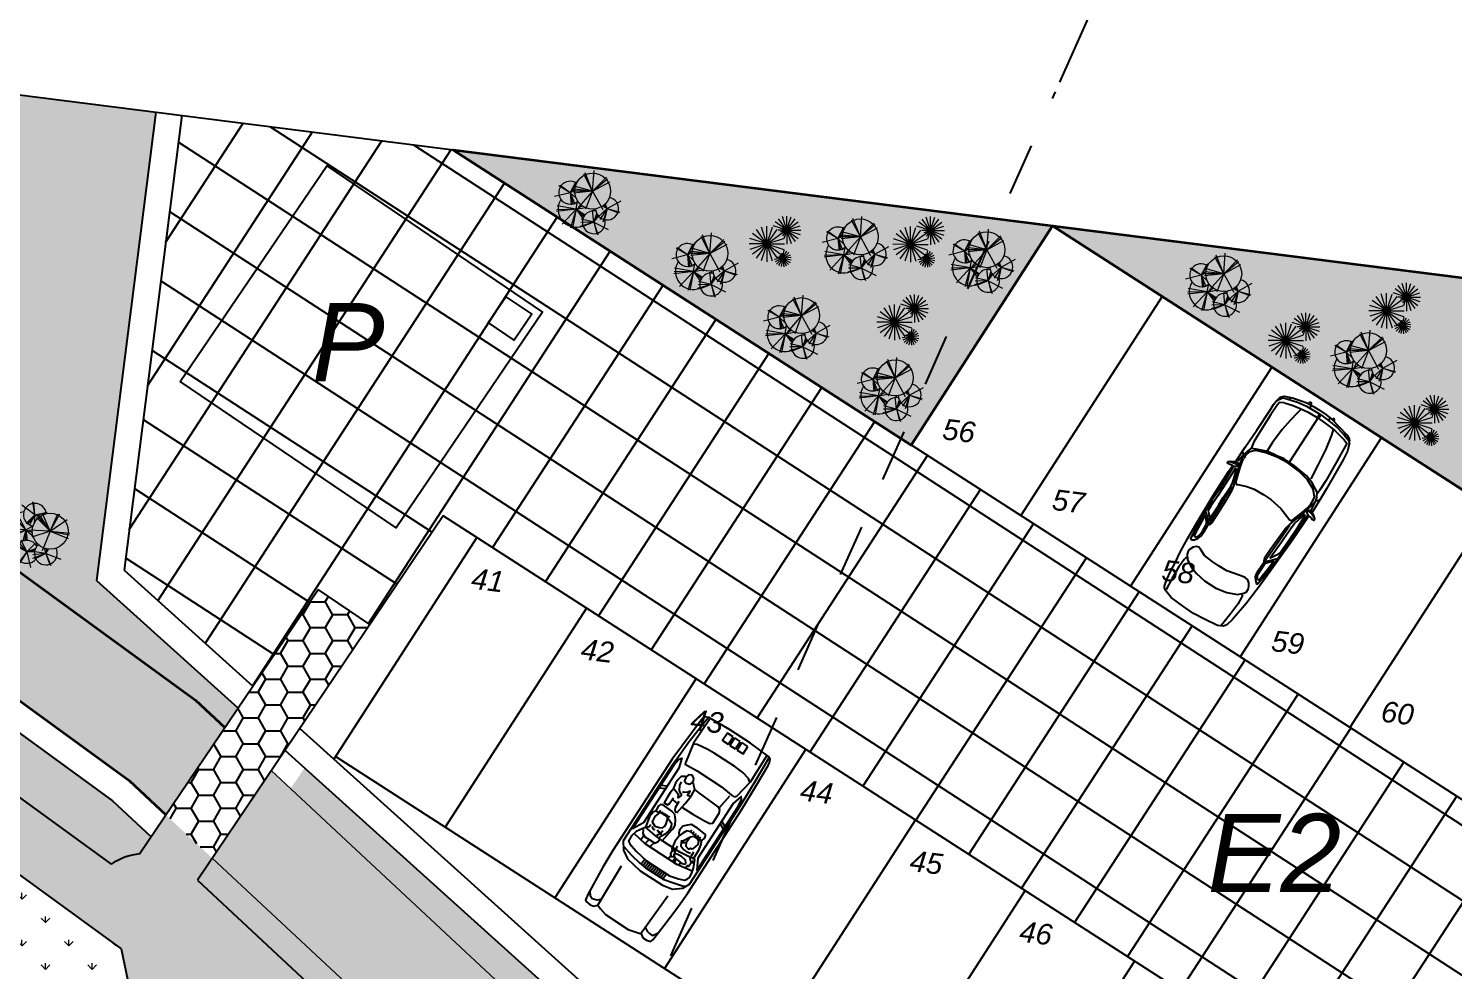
# Model space of a CAD drawing. Header units: millimetres. Extents: x 525387 to 527545, y 2235066 to 2235448.
# Drawn here: x 525603.71 to 525631.03, y 2235291.85 to 2235309.92 of the extents above; entities that cross this region are included whole.
import ezdxf

# ---------------------------------------------------------------- set-up
doc = ezdxf.new("R2010")
doc.units = ezdxf.units.MM
doc.linetypes.add('JIS_02_1.0', pattern=[2, 1, -1])
for name, color, linetype in [('auxiliar', 6, 'Continuous'), ('COTAS', 2, 'Continuous'), ('EJES', 1, 'Continuous'), ('muebles', 2, 'Continuous'), ('pie de plano', 7, 'Continuous'), ('PISOS', 7, 'Continuous')]:
    doc.layers.add(name, color=color, linetype=linetype)
doc.layers.add('jardin', color=72, linetype='Continuous', lineweight=5)
doc.layers.add('muro', color=5, linetype='Continuous', lineweight=35)
doc.styles.add('ARIAL', font='ariali.ttf')
doc.styles.get("Standard").update_dxf_attribs({"font": 'arial.ttf'})
doc.dimstyles.get("Standard").update_dxf_attribs({"dimtxt": 0.4, "dimasz": 0.3, "dimexe": 0.3, "dimexo": 0.2, "dimgap": 0.09, "dimtad": 0, "dimtih": 1, "dimtoh": 1, "dimzin": 0, "dimdsep": 46, "dimtxsty": 'Standard', "dimblk": 'ARCHTICK', "dimcen": 0.09, "dimclrd": 2, "dimclre": 1, "dimadec": 0, "dimazin": 0, "dimtfac": 1, "dimtofl": 0, "dimtmove": 0, "dimatfit": 3, "dimldrblk": 'ARCHTICK', "dimfxl": 1, "dimtolj": 1, "dimtzin": 0, "dimarcsym": 0})
pattern_1 = [(90, (-1981.939, -211.1523), (-0.449012806, 0.449012806), [0.1190625, -0.778963112]), (45, (-1981.939, -211.1523), (-0.44901280605, 0.44901280605), [0.1190625, -0.5159375]), (135, (-1981.939, -211.1523), (-0.44901280605, -0.44901280605), [0.1190625, -0.5159375])]

# ---------------------------------------------------------------- blocks, each defined once
blk = doc.blocks.new('Chde03pl')
at = {"color": 0, "linetype": 'ByBlock'}
for points in [[(-1.811, -0.863), (-2.371, -0.853), (-3.423, -0.802), (-3.866, -0.771), (-4.284, -0.71), (-4.418, -0.679), (-4.476, -0.639), (-4.526, -0.537), (-4.56, -0.261), (-4.585, -0.027), (-4.577, 0.229), (-4.56, 0.504), (-4.51, 0.657), (-4.476, 0.708), (-4.451, 0.729), (-4.334, 0.759), (-4.134, 0.79), (-3.975, 0.8), (-3.724, 0.831), (-3.432, 0.851), (-3.081, 0.871), (-2.479, 0.892), (-1.936, 0.892), (-1.802, 0.892)], [(-1.801, 0.869), (-2.061, 0.864), (-2.336, 0.86), (-2.575, 0.86), (-2.786, 0.856), (-2.932, 0.847), (-3.147, 0.834), (-3.322, 0.816), (-3.414, 0.803), (-3.418, 0.795), (-3.414, 0.769), (-3.39, 0.729), (-3.325, 0.69), (-3.265, 0.664), (-3.172, 0.66), (-3.029, 0.664), (-2.99, 0.66), (-2.825, 0.668), (-2.583, 0.673), (-2.429, 0.677), (-2.268, 0.677), (-2.193, 0.673), (-2.143, 0.668)], [(-1.476, 0.873), (-1.501, 0.843), (-1.54, 0.821), (-1.636, 0.808), (-1.786, 0.769), (-1.943, 0.721), (-2.047, 0.686), (-2.111, 0.664), (-2.215, 0.646), (-2.418, 0.633), (-2.768, 0.633), (-2.943, 0.633), (-2.979, 0.638), (-2.993, 0.651), (-3, 0.673), (-2.965, 0.69), (-2.879, 0.76), (-2.836, 0.821), (-2.829, 0.851), (-2.832, 0.869)], [(-1.759, 0.978), (-1.743, 0.967), (-1.728, 0.935), (-1.709, 0.896), (-1.696, 0.867), (-1.699, 0.84), (-1.708, 0.822), (-1.725, 0.811), (-1.744, 0.807), (-1.758, 0.809), (-1.773, 0.824), (-1.786, 0.84), (-1.793, 0.859), (-1.795, 0.878), (-1.803, 0.931), (-1.812, 0.993), (-1.809, 1.003), (-1.803, 1.007), (-1.791, 1.006), (-1.779, 1.004), (-1.766, 0.993), (-1.762, 0.983), (-1.754, 0.958), (-1.739, 0.886), (-1.729, 0.835), (-1.728, 0.812)], [(-1.706, -0.837), (-1.568, -0.822), (-1.48, -0.814), (-1.423, -0.791), (-1.341, -0.745), (-1.241, -0.568), (-1.19, -0.399), (-1.152, -0.107), (-1.152, 0.132), (-1.177, 0.285), (-1.203, 0.47), (-1.285, 0.685), (-1.329, 0.777), (-1.41, 0.8), (-1.53, 0.831), (-1.675, 0.854)], [(-1.685, 0.882), (-1.368, 0.882), (-0.975, 0.871), (-0.499, 0.871), (-0.39, 0.871), (-0.307, 0.861), (-0.198, 0.841), (-0.14, 0.79), (-0.085, 0.638), (-0.041, 0.463), (-0.014, 0.356), (-0.003, 0.208), (0.003, 0.074), (-0.003, -0.074), (-0.014, -0.215), (-0.058, -0.416), (-0.107, -0.624), (-0.146, -0.698), (-0.184, -0.731)], [(-0.31, 0.859), (-0.25, 0.832), (-0.19, 0.799), (-0.157, 0.718), (-0.101, 0.51), (-0.069, 0.322), (-0.058, 0.013), (-0.069, -0.181), (-0.096, -0.403), (-0.146, -0.604), (-0.19, -0.725), (-0.223, -0.745)], [(-3.755, 0.66), (-3.771, 0.679), (-3.814, 0.693), (-3.986, 0.699), (-4.25, 0.686), (-4.487, 0.666)], [(-3.474, 0.535), (-3.464, 0.581), (-3.474, 0.627), (-3.523, 0.673), (-3.598, 0.706), (-3.641, 0.712), (-3.695, 0.699), (-3.781, 0.633), (-3.862, 0.502), (-3.911, 0.344), (-3.943, 0.14), (-3.943, -0.117), (-3.9, -0.341), (-3.819, -0.532), (-3.733, -0.624), (-3.684, -0.65), (-3.62, -0.65), (-3.571, -0.63), (-3.512, -0.591), (-3.474, -0.545), (-3.469, -0.479), (-3.49, -0.354), (-3.55, -0.117), (-3.555, 0.054), (-3.55, 0.225), (-3.534, 0.403), (-3.48, 0.535)], [(-2.882, 0.816), (-3.015, 0.808), (-3.157, 0.795), (-3.257, 0.782), (-3.322, 0.777), (-3.336, 0.764), (-3.336, 0.742), (-3.282, 0.707), (-3.225, 0.694), (-3.154, 0.694), (-3.047, 0.699), (-3.011, 0.703), (-2.972, 0.729), (-2.911, 0.777), (-2.875, 0.816)], [(-2.775, 0.816), (-2.811, 0.782), (-2.865, 0.729), (-2.918, 0.699), (-2.89, 0.694), (-2.804, 0.703), (-2.572, 0.707), (-2.415, 0.712), (-2.265, 0.707), (-2.147, 0.703), (-2.079, 0.712), (-1.972, 0.742), (-1.822, 0.786), (-1.808, 0.812), (-1.822, 0.816), (-1.883, 0.816), (-2.083, 0.816), (-2.44, 0.816), (-2.679, 0.816), (-2.775, 0.816)], [(-1.574, 0.792), (-1.643, 0.785), (-1.75, 0.754), (-1.864, 0.723), (-1.996, 0.685), (-2.04, 0.662), (-2.059, 0.631), (-2.034, 0.577), (-1.983, 0.447), (-1.952, 0.301), (-1.945, 0.085), (-1.945, -0.076), (-1.983, -0.33), (-2.053, -0.537), (-2.078, -0.591), (-2.078, -0.622), (-2.04, -0.645), (-1.838, -0.714), (-1.7, -0.752), (-1.599, -0.768), (-1.499, -0.76), (-1.442, -0.752), (-1.335, -0.652), (-1.241, -0.46), (-1.19, -0.222), (-1.177, 0.032), (-1.196, 0.262), (-1.247, 0.493), (-1.31, 0.677), (-1.398, 0.762), (-1.461, 0.785), (-1.53, 0.785), (-1.562, 0.785)], [(-0.245, 0.711), (-0.201, 0.564), (-0.173, 0.416), (-0.151, 0.235), (-0.14, 0.034), (-0.146, -0.154), (-0.162, -0.376), (-0.217, -0.63), (-0.25, -0.711), (-0.415, -0.725), (-0.695, -0.745), (-1.069, -0.765), (-1.294, -0.765), (-1.36, -0.765)], [(-0.25, 0.718), (-0.294, 0.799), (-0.36, 0.805), (-0.58, 0.812), (-0.959, 0.805), (-1.195, 0.799), (-1.332, 0.772)], [(-0.101, 0.664), (-0.14, 0.685)], [(-0.169, 0.378), (-0.282, 0.404), (-0.459, 0.436), (-0.7, 0.469), (-1.01, 0.489), (-1.214, 0.489)], [(0.008, 0.266), (0.024, 0.272), (0.035, 0.292), (0.024, 0.306), (0.008, 0.319)], [(-0.148, 0.018), (-1.144, 0.018)], [(-0.079, 0.032), (-0.107, 0.032), (-0.118, 0.032), (-0.118, 0.012), (-0.112, -0.001), (-0.096, -0.001), (-0.079, 0.012), (-0.079, 0.025)], [(-0.019, 0.249), (-0.063, 0.255)], [(-0.025, -0.174), (-0.058, -0.181)], [(-0.019, -0.275), (0.003, -0.268), (0.014, -0.255), (0.014, -0.241), (0.003, -0.235), (-0.014, -0.228)], [(-0.168, -0.349), (-0.277, -0.382), (-0.558, -0.436), (-0.898, -0.476), (-1.195, -0.503)], [(-3.771, -0.604), (-3.781, -0.624), (-3.825, -0.63), (-3.97, -0.637), (-4.196, -0.624), (-4.482, -0.597)], [(-1.81, -0.839), (-2.2, -0.83), (-2.619, -0.816), (-2.921, -0.803), (-3.302, -0.77), (-3.419, -0.752), (-3.45, -0.738), (-3.442, -0.719), (-3.397, -0.678), (-3.34, -0.637), (-3.287, -0.623), (-3.219, -0.613), (-2.913, -0.623), (-2.505, -0.641), (-2.283, -0.65), (-2.196, -0.646), (-2.15, -0.646)], [(-1.463, -0.867), (-1.497, -0.816), (-1.587, -0.798), (-1.795, -0.752), (-2.037, -0.673), (-2.135, -0.641), (-2.237, -0.618), (-2.528, -0.604), (-2.758, -0.59), (-2.951, -0.586), (-3, -0.604), (-3.008, -0.627), (-2.977, -0.66), (-2.894, -0.733), (-2.841, -0.779), (-2.838, -0.803), (-2.834, -0.821)], [(-1.774, -0.957), (-1.761, -0.947), (-1.724, -0.878), (-1.711, -0.849), (-1.712, -0.83), (-1.717, -0.808), (-1.727, -0.798), (-1.747, -0.791), (-1.766, -0.788), (-1.779, -0.794), (-1.789, -0.808), (-1.801, -0.83), (-1.808, -0.86), (-1.811, -0.886), (-1.817, -0.914), (-1.831, -0.949), (-1.836, -0.973), (-1.831, -0.983), (-1.824, -0.988), (-1.813, -0.988), (-1.795, -0.986), (-1.788, -0.98), (-1.773, -0.952), (-1.753, -0.88), (-1.734, -0.796)], [(-0.207, -0.751), (-0.365, -0.802), (-0.549, -0.823), (-1.192, -0.863), (-1.376, -0.863), (-1.71, -0.874)], [(-0.101, -0.57), (-0.14, -0.604)]]:
    blk.add_lwpolyline(points, dxfattribs=at)
for points in [[(-3.011, -0.668), (-2.955, -0.716), (-2.919, -0.754), (-2.915, -0.766), (-2.929, -0.77), (-3.086, -0.758), (-3.296, -0.738), (-3.351, -0.728), (-3.368, -0.718), (-3.371, -0.706), (-3.353, -0.69), (-3.312, -0.658), (-3.255, -0.652), (-3.195, -0.65), (-3.065, -0.656), (-3.027, -0.662)], [(-2.9, -0.674), (-2.59, -0.684), (-2.358, -0.694), (-2.185, -0.702), (-2.079, -0.709), (-1.961, -0.737), (-1.835, -0.779), (-1.843, -0.789), (-1.861, -0.796), (-2.188, -0.8), (-2.504, -0.793), (-2.671, -0.789), (-2.708, -0.779), (-2.782, -0.751), (-2.88, -0.691)]]:
    blk.add_lwpolyline(points, close=True, dxfattribs=at)
blk = doc.blocks.new('Chde02pl')
at = {"color": 0, "linetype": 'ByBlock'}
for points in [[(-0.074, 0.573), (-0.023, 0.65), (-0.023, 0.743), (-0.049, 0.828), (-0.099, 0.851), (-0.491, 0.882), (-0.94, 0.913), (-1.332, 0.928), (-3.453, 0.928), (-4.067, 0.911), (-4.555, 0.887), (-4.622, 0.878), (-4.69, 0.853), (-4.717, 0.787), (-4.751, 0.308), (-4.751, -0.221), (-4.724, -0.726), (-4.71, -0.767), (-4.69, -0.809), (-4.622, -0.834), (-3.552, -0.9), (-1.236, -0.9), (-0.819, -0.883), (-0.155, -0.835), (-0.03, -0.811), (-0.016, -0.787), (0.003, -0.674), (-0.016, -0.594), (-0.056, -0.562), (-0.082, -0.53), (-0.049, -0.441), (-0.003, -0.289), (0.003, 0.289), (-0.043, 0.466)], [(-1.853, 0.829), (-3.473, 0.829), (-3.638, 0.806), (-3.689, 0.767), (-3.473, 0.705), (-2.082, 0.705)], [(-2.426, 0.391), (-2.373, 0.327), (-2.225, 0.318), (-2.158, 0.35), (-2.136, 0.432), (-2.177, 0.461), (-2.177, 0.491), (-2.208, 0.517), (-2.328, 0.552), (-2.399, 0.529), (-2.421, 0.476)], [(-2.17, -0.386), (-2.184, -0.336), (-2.219, -0.276), (-2.265, -0.258), (-2.329, -0.261), (-2.426, -0.286), (-2.469, -0.311), (-2.469, -0.425), (-2.469, -0.486), (-2.423, -0.514), (-2.329, -0.546), (-2.201, -0.528), (-2.155, -0.432)], [(-1.853, -0.8), (-3.473, -0.8), (-3.638, -0.777), (-3.689, -0.739), (-3.473, -0.676), (-2.082, -0.676)]]:
    blk.add_lwpolyline(points, close=True, dxfattribs=at)
for points in [[(-4.721, -0.697), (-4.086, -0.704), (-3.646, -0.624), (-3.617, -0.61), (-3.617, -0.552), (-3.634, -0.32), (-3.634, 0.304), (-3.605, 0.565), (-3.605, 0.644), (-3.646, 0.681), (-4.062, 0.76), (-4.715, 0.753)], [(-4.709, -0.74), (-4.05, -0.798), (-3.611, -0.82), (-3.456, -0.827), (-1.525, -0.827), (-1.364, -0.712), (-1.256, -0.539), (-1.188, -0.177), (-1.188, 0.39), (-1.236, 0.612), (-1.37, 0.785), (-1.525, 0.859), (-3.519, 0.859), (-4.08, 0.842), (-4.694, 0.815)], [(-4.044, 0.753), (-4.092, 0.688), (-4.133, 0.514), (-4.151, 0.304), (-4.151, -0.218), (-4.139, -0.392), (-4.109, -0.624), (-4.068, -0.704)], [(-3.016, 0.713), (-2.959, 0.821)], [(-2.946, 0.72), (-2.895, 0.821)], [(-2.038, 0.636), (-2.122, 0.631), (-2.237, 0.628), (-2.349, 0.61), (-2.416, 0.581), (-2.442, 0.537), (-2.473, 0.278), (-2.445, 0.19), (-2.356, 0.149), (-2.263, 0.114), (-2.117, 0.1), (-1.952, 0.134), (-1.936, 0.158), (-1.943, 0.225), (-2.062, 0.202)], [(-2.139, 0.561), (-1.988, 0.569), (-1.943, 0.607), (-1.938, 0.666), (-1.991, 0.66)], [(-2.024, -0.591), (-1.846, -0.708), (-1.713, -0.739), (-1.586, -0.731), (-1.554, -0.676), (-1.491, -0.475), (-1.44, -0.18), (-1.44, 0.402), (-1.491, 0.604), (-1.535, 0.728), (-1.58, 0.759), (-1.643, 0.782), (-1.732, 0.775), (-1.853, 0.744), (-2.024, 0.666), (-1.999, 0.472), (-1.98, 0.317), (-1.98, -0.118), (-1.999, -0.327), (-2.031, -0.591)], [(-1.921, 0.642), (-1.84, 0.639), (-1.821, 0.628), (-1.828, 0.59)], [(-1.785, 0.752), (-1.727, 0.404), (-1.727, -0.402), (-1.785, -0.718)], [(-1.434, -0.754), (-1.364, -0.514), (-1.325, -0.281), (-1.306, -0.118), (-1.306, 0.348), (-1.357, 0.557), (-1.414, 0.775), (-1.446, 0.821)], [(-0.069, 0.562), (-1.062, 0.611)], [(-0.233, 0.578), (-0.188, 0.65), (-0.174, 0.715), (-0.174, 0.787), (-0.22, 0.827), (-0.273, 0.859)], [(-4.662, 0.304), (-4.662, 0.151)], [(-4.471, 0.151), (-4.471, 0.304), (-4.662, 0.304)], [(-3.247, 0.507), (-3.569, 0.552)], [(-2.809, -0.173), (-2.809, 0.107), (-2.825, 0.391), (-2.84, 0.52), (-2.882, 0.565), (-3.136, 0.565), (-3.21, 0.533), (-3.241, 0.475), (-3.268, -0.054), (-3.278, -0.144)], [(-2.437, 0.558), (-2.464, 0.581), (-2.509, 0.595), (-2.567, 0.59), (-2.595, 0.569), (-2.615, 0.353), (-2.615, 0.202), (-2.555, 0.137), (-2.483, 0.067), (-2.373, 0.056), (-2.309, 0.079), (-2.284, 0.114)], [(-2.471, 0.327), (-2.519, 0.333)], [(-2.461, 0.389), (-2.509, 0.394)], [(-2.454, 0.45), (-2.502, 0.455)], [(-2.449, 0.502), (-2.497, 0.508)], [(-2.361, 0.321), (-2.213, 0.237), (-2.184, 0.251), (-2.215, 0.292), (-2.215, 0.318)], [(-2.218, 0.204), (-2.105, 0.257), (-2.07, 0.356), (-2.067, 0.435), (-2.086, 0.517)], [(-1.828, 0.546), (-1.862, 0.549), (-1.902, 0.508), (-1.926, 0.397), (-1.921, 0.324), (-1.905, 0.266), (-1.874, 0.242), (-1.84, 0.26), (-1.821, 0.301), (-1.802, 0.484), (-1.824, 0.543)], [(-1.821, 0.305), (-1.727, 0.296)], [(-1.725, 0.35), (-1.818, 0.327)], [(-1.807, 0.595), (-1.76, 0.603)], [(-1.736, 0.461), (-1.799, 0.45), (-1.732, 0.438)], [(-1.435, 0.329), (-1.328, 0.329)], [(-4.471, 0.151), (-4.662, 0.151)], [(-4.471, 0.108), (-4.662, 0.108)], [(-4.662, 0.108), (-4.662, -0.03)], [(-4.471, -0.03), (-4.471, 0.108)], [(-2.473, 0.266), (-2.521, 0.272)], [(-1.936, 0.155), (-1.852, 0.164), (-1.804, 0.207), (-1.831, 0.263), (-1.874, 0.237), (-1.919, 0.234), (-1.945, 0.213)], [(-1.728, 0.184), (-1.818, 0.19)], [(-1.435, 0.278), (-1.328, 0.278)], [(-1.435, 0.227), (-1.328, 0.227)], [(-1.435, 0.176), (-1.328, 0.176)], [(-1.435, 0.125), (-1.328, 0.125)], [(-1.435, 0.074), (-1.328, 0.074)], [(-1.435, 0.023), (-1.328, 0.023)], [(-4.471, -0.03), (-4.662, -0.03)], [(-4.471, -0.073), (-4.662, -0.073)], [(-4.662, -0.073), (-4.662, -0.218), (-4.471, -0.218), (-4.471, -0.073)], [(-3.4, -0.447), (-3.31, -0.428), (-3.289, -0.376), (-3.31, -0.299), (-3.358, -0.273), (-3.421, -0.273), (-3.468, -0.293), (-3.505, -0.357), (-3.468, -0.428), (-3.395, -0.447)], [(-2.65, -0.196), (-2.914, -0.157), (-3.057, -0.138), (-3.131, -0.131), (-3.278, -0.144), (-3.336, -0.209), (-3.379, -0.247)], [(-3.099, -0.144), (-3.083, -0.202), (-3.194, -0.209), (-3.146, -0.241), (-3.099, -0.299), (-3.088, -0.338)], [(-2.877, -0.293), (-2.719, -0.286), (-2.666, -0.26), (-2.645, -0.209)], [(-2.835, -0.421), (-2.821, -0.29)], [(-1.98, -0.13), (-2.298, -0.088), (-2.364, -0.08), (-2.414, -0.084), (-2.51, -0.137), (-2.597, -0.208), (-2.623, -0.301), (-2.632, -0.546), (-2.603, -0.585), (-2.551, -0.606), (-2.452, -0.595)], [(-2.466, -0.293), (-2.508, -0.293)], [(-2.449, -0.286), (-2.402, -0.173), (-2.333, -0.13), (-2.236, -0.127), (-2.117, -0.162), (-2.07, -0.19), (-2.076, -0.223), (-2.117, -0.251), (-2.172, -0.237)], [(-2.12, -0.35), (-2.091, -0.301), (-2.123, -0.272)], [(-2.097, -0.24), (-2.015, -0.29)], [(-2.062, -0.201), (-1.989, -0.23)], [(-1.96, -0.603), (-1.887, -0.567), (-1.85, -0.486), (-1.855, -0.379), (-1.852, -0.233), (-1.919, -0.198), (-1.972, -0.194)], [(-1.85, -0.247), (-1.745, -0.279), (-1.727, -0.276)], [(-1.435, -0.027), (-1.328, -0.027)], [(-1.435, -0.078), (-1.328, -0.078)], [(-1.435, -0.129), (-1.328, -0.129)], [(-1.435, -0.18), (-1.328, -0.18)], [(-1.435, -0.231), (-1.328, -0.231)], [(-3.4, -0.46), (-3.347, -0.537), (-3.252, -0.563), (-3.162, -0.563), (-3.051, -0.544), (-3.025, -0.454), (-2.999, -0.376), (-2.951, -0.363), (-2.941, -0.338), (-3.014, -0.312), (-3.041, -0.331), (-3.041, -0.357), (-3.083, -0.408), (-3.173, -0.46), (-3.257, -0.473)], [(-3.03, -0.537), (-2.93, -0.55), (-2.793, -0.544), (-2.682, -0.537), (-2.682, -0.454), (-2.724, -0.434), (-2.877, -0.428)], [(-2.47, -0.397), (-2.513, -0.397)], [(-2.47, -0.451), (-2.513, -0.451)], [(-2.468, -0.34), (-2.511, -0.34)], [(-2.468, -0.511), (-2.511, -0.511)], [(-2.449, -0.51), (-2.44, -0.589), (-2.396, -0.624), (-2.263, -0.642), (-2.05, -0.589), (-2.074, -0.532), (-2.143, -0.524)], [(-2.114, -0.486), (-2.082, -0.428), (-2.097, -0.393)], [(-1.861, -0.521), (-1.759, -0.524), (-1.749, -0.524)], [(-1.852, -0.382), (-1.727, -0.405)], [(-0.082, -0.538), (-1.062, -0.57)], [(-0.233, -0.835), (-0.168, -0.787), (-0.135, -0.715), (-0.168, -0.61), (-0.227, -0.546)], [(-3.009, -0.684), (-2.965, -0.785)], [(-2.94, -0.684), (-2.895, -0.785)]]:
    blk.add_lwpolyline(points, dxfattribs=at)
blk = doc.blocks.new('Arbo-p12')
at = {"color": 0, "linetype": 'ByBlock', "lineweight": 0}
for p, q in [((-0.099, 0.183), (-0.136, 0.494)), ((-0.099, 0.183), (-0.107, 0.489)), ((-0.099, 0.183), (-0.046, 0.487)), ((0.165, 0.278), (0.101, 0.528)), ((0.165, 0.278), (0.273, 0.459)), ((-0.099, 0.183), (-0.404, 0.271)), ((-0.099, 0.183), (-0.398, 0.239)), ((-0.099, 0.183), (-0.34, 0.405)), ((0.165, 0.278), (-0.029, 0.259)), ((0.165, 0.278), (-0.023, 0.235)), ((0.165, 0.278), (-0.016, 0.202)), ((0.165, 0.278), (0.075, 0.181)), ((0.165, 0.278), (0.277, 0.438)), ((0.165, 0.278), (0.203, 0.206)), ((0.165, 0.278), (0.233, 0.203)), ((0.165, 0.278), (0.357, 0.157)), ((0.165, 0.278), (0.344, 0.185)), ((-0.307, -0.102), (-0.381, 0.085)), ((-0.307, -0.102), (-0.373, 0.116)), ((-0.307, -0.102), (-0.31, 0.107)), ((-0.307, -0.102), (-0.258, 0.101)), ((-0.099, 0.183), (-0.249, 0.072)), ((-0.099, 0.183), (-0.218, 0.058)), ((-0.099, 0.183), (-0.203, 0.049)), ((-0.099, 0.183), (-0.19, 0.039)), ((0.191, -0.081), (-0.1, 0.03)), ((-0.099, 0.183), (0.034, 0.159)), ((-0.099, 0.183), (-0.072, 0.032)), ((-0.099, 0.183), (-0.042, 0.086)), ((0.191, -0.081), (-0.066, 0.146)), ((0.191, -0.081), (0.158, 0.226)), ((0.191, -0.081), (0.189, 0.218)), ((0.191, -0.081), (0.272, 0.215)), ((0.191, -0.081), (0.219, 0.213)), ((0.191, -0.081), (0.46, 0.06)), ((0.191, -0.081), (0.485, 0.038)), ((-0.307, -0.102), (-0.507, -0.167)), ((-0.307, -0.102), (-0.497, -0.149)), ((-0.307, -0.102), (-0.423, -0.333)), ((-0.307, -0.102), (-0.112, -0.081)), ((-0.307, -0.102), (-0.168, -0.147)), ((-0.307, -0.102), (-0.193, -0.162)), ((-0.307, -0.102), (-0.207, -0.173)), ((-0.087, -0.312), (-0.262, -0.198)), ((-0.087, -0.312), (-0.228, -0.157)), ((0.191, -0.081), (-0.105, -0.242)), ((0.191, -0.081), (0.338, -0.353)), ((0.191, -0.081), (0.388, -0.317)), ((0.191, -0.081), (0.413, -0.303)), ((0.191, -0.081), (0.518, -0.106)), ((-0.087, -0.312), (-0.304, -0.244)), ((-0.087, -0.312), (-0.284, -0.268)), ((-0.087, -0.312), (-0.154, -0.495)), ((-0.087, -0.312), (-0.145, -0.514)), ((-0.087, -0.312), (-0.049, -0.239)), ((-0.087, -0.312), (-0.029, -0.266)), ((-0.087, -0.312), (-0.02, -0.276)), ((-0.087, -0.312), (-0.013, -0.284)), ((-0.087, -0.312), (0.039, -0.536))]:
    blk.add_line(p, q, dxfattribs=at)
blk.add_circle((0.191, -0.081), 0.287, dxfattribs=at)
for centre, radius, start, end in [((-0.099, 0.183), 0.287, 57.4904, 202.572), ((0.165, 0.278), 0.183, 326.1895, 222.0248), ((-0.307, -0.102), 0.183, 350.2838, 282.3951), ((-0.087, -0.312), 0.183, 91.4437, 347.7435), ((-0.099, 0.183), 0.287, 265.0692, 270.8898)]:
    blk.add_arc(centre, radius, start, end, dxfattribs=at)
blk = doc.blocks.new('Arbo-p11')
at = {"color": 0, "linetype": 'ByBlock', "lineweight": 0}
for p, q in [((-0.037, 0.165), (-0.327, 0.259)), ((-0.037, 0.164), (-0.284, 0.344)), ((-0.038, 0.163), (-0.217, 0.41)), ((-0.038, 0.163), (-0.133, 0.453)), ((-0.042, 0.164), (0.205, 0.344)), ((-0.042, 0.165), (0.248, 0.259)), ((-0.041, 0.163), (0.138, 0.41)), ((-0.04, 0.163), (0.054, 0.453)), ((-0.039, 0.163), (-0.039, 0.468)), ((-0.284, -0.107), (-0.346, 0.025)), ((-0.036, 0.166), (-0.342, 0.166)), ((-0.037, 0.167), (-0.327, 0.072)), ((-0.284, -0.108), (-0.302, 0.037)), ((-0.037, 0.168), (-0.284, -0.012)), ((-0.038, 0.168), (-0.217, -0.079)), ((-0.038, 0.169), (-0.133, -0.122)), ((-0.043, 0.166), (0.263, 0.166)), ((-0.042, 0.168), (0.205, -0.012)), ((-0.042, 0.167), (0.248, 0.072)), ((-0.041, 0.168), (0.138, -0.079)), ((-0.04, 0.169), (0.054, -0.122)), ((-0.039, 0.169), (-0.039, -0.136)), ((0.195, -0.175), (0.338, 0.022)), ((0.196, -0.175), (0.271, 0.056)), ((-0.283, -0.106), (-0.428, -0.124)), ((-0.283, -0.106), (-0.426, -0.079)), ((-0.283, -0.105), (-0.415, -0.167)), ((-0.283, -0.107), (-0.411, -0.036)), ((-0.283, -0.105), (-0.39, -0.205)), ((-0.283, -0.107), (-0.383, -0.001)), ((-0.284, -0.105), (-0.354, -0.233)), ((-0.284, -0.105), (-0.312, -0.248)), ((-0.286, -0.107), (-0.221, -0.077)), ((-0.286, -0.106), (-0.197, -0.095)), ((-0.286, -0.105), (-0.158, -0.176)), ((-0.286, -0.106), (-0.142, -0.133)), ((-0.285, -0.108), (-0.267, -0.015)), ((-0.285, -0.107), (-0.25, -0.044)), ((-0.285, -0.107), (-0.237, -0.061)), ((-0.285, -0.105), (-0.223, -0.237)), ((-0.285, -0.105), (-0.185, -0.212)), ((-0.284, -0.105), (-0.266, -0.25)), ((0.199, -0.173), (-0.044, -0.173)), ((0.199, -0.172), (-0.032, -0.247)), ((0.199, -0.172), (0.002, -0.315)), ((0.199, -0.174), (0.049, -0.125)), ((0.198, -0.171), (0.055, -0.368)), ((0.199, -0.175), (0.101, -0.104)), ((0.198, -0.171), (0.122, -0.402)), ((0.198, -0.175), (0.133, -0.085)), ((0.198, -0.175), (0.161, -0.063)), ((0.194, -0.174), (0.426, -0.099)), ((0.194, -0.172), (0.426, -0.247)), ((0.194, -0.173), (0.437, -0.173)), ((0.195, -0.175), (0.391, -0.032)), ((0.195, -0.171), (0.338, -0.368)), ((0.195, -0.172), (0.391, -0.315)), ((0.196, -0.171), (0.271, -0.402)), ((0.197, -0.176), (0.197, -0.026)), ((0.197, -0.171), (0.197, -0.414))]:
    blk.add_line(p, q, dxfattribs=at)
blk = doc.blocks.new('_ArchTick')
at = {"color": 0, "linetype": 'ByBlock', "lineweight": 0, "const_width": 0.15}
blk.add_lwpolyline([(-0.5, -0.5), (0.5, 0.5)], dxfattribs=at)
blk = doc.blocks.new('*D38')
at = {"layer": 'COTAS', "color": 1, "lineweight": -2, "transparency": 16777216}
for p, q in [((525617.274, 2235311.656), (525618.128, 2235313.575)), ((525623.486, 2235308.89), (525624.34, 2235310.809))]:
    blk.add_line(p, q, dxfattribs=at)
at = {"layer": 'COTAS', "color": 2, "lineweight": -2, "transparency": 16777216}
for p, q in [((525618.006, 2235313.301), (525620.502, 2235312.189)), ((525624.218, 2235310.535), (525621.722, 2235311.646))]:
    blk.add_line(p, q, dxfattribs=at)
at = {"layer": 'Defpoints', "color": 0, "transparency": 16777216}
for p in [(525618.006, 2235313.301), (525617.193, 2235311.473), (525623.405, 2235308.708)]:
    blk.add_point(p, dxfattribs=at)
at = {"layer": 'COTAS', "color": 2, "lineweight": -2, "transparency": 16777216, "xscale": 0.3, "yscale": 0.3, "zscale": 0.3}
for p, rotation in [((525618.006, 2235313.301), 155.9999999986942), ((525624.218, 2235310.535), 335.9999999986941)]:
    blk.add_blockref('_ArchTick', p, dxfattribs=dict(at, rotation=rotation))
at = {"layer": 'COTAS', "color": 0, "transparency": 16777216, "insert": (525621.112, 2235311.918), "char_height": 0.4, "attachment_point": 5}
blk.add_mtext('\\A1;6.80', dxfattribs=at)

msp = doc.modelspace()

# ---------------------------------------------------------------- hatches: boundary and pattern name
at = {"layer": 'auxiliar'}
h = msp.add_hatch(color=8, dxfattribs=at)
h.dxf.hatch_style = 1
h.set_gradient(color1=(0, 127, 255), color2=(0, 255, 255), name='INVCURVED')
h.paths.add_polyline_path([(525575.306, 2235309.165), (525574.674, 2235307.245), (525591.399, 2235304.353), (525596.577, 2235302.1), (525605.642, 2235295.495), (525606.348, 2235294.836), (525607.48, 2235296.515), (525606.918, 2235297.04), (525597.576, 2235303.846), (525591.977, 2235306.283)])
h.paths.add_polyline_path([(525575.306, 2235309.165), (525574.61, 2235309.286), (525571.098, 2235308.448), (525573.509, 2235306.967), (525574.674, 2235307.245)])
h = msp.add_hatch(color=8, dxfattribs=at)
h.dxf.hatch_style = 1
h.set_gradient(color1=(0, 127, 255), color2=(0, 255, 255), name='INVCURVED')
h.paths.add_polyline_path([(525608.369, 2235295.686), (525615.916, 2235288.646), (525619.493, 2235285.1), (525626.082, 2235278.146), (525630.611, 2235273.192), (525636.68, 2235267.671), (525637.611, 2235266.237), (525639.916, 2235263.178), (525639.916, 2235263.178), (525637.219, 2235266.592), (525633.439, 2235267.035), (525629.086, 2235271.895), (525624.618, 2235276.784), (525618.063, 2235283.702), (525614.529, 2235287.204), (525607.236, 2235294.008)])
at = {"layer": 'jardin'}
h = msp.add_hatch(dxfattribs=at)
h.set_pattern_fill('GRASS', color=72, scale=0.025)
h.set_pattern_definition([(90, (194.1935, -22.17156), (-0.449012806, 0.449012806), [0.1190625, -0.778963112]), (45, (194.1935, -22.17156), (-0.44901280605, 0.44901280605), [0.1190625, -0.5159375]), (135, (194.1935, -22.17156), (-0.44901280605, -0.44901280605), [0.1190625, -0.5159375])])
edge = h.paths.add_edge_path()
edge.add_line((525532.969, 2235265.019), (525533.343, 2235265.947))
edge.add_line((525533.343, 2235265.947), (525531.906, 2235266.527))
edge.add_line((525531.906, 2235266.527), (525534.154, 2235272.09))
edge.add_line((525534.154, 2235272.09), (525536.194, 2235271.266))
edge.add_line((525536.194, 2235271.266), (525536.563, 2235272.18))
edge.add_line((525536.563, 2235272.18), (525545.166, 2235268.822))
edge.add_line((525545.166, 2235268.822), (525547.35, 2235274.823))
edge.add_line((525547.35, 2235274.823), (525544.731, 2235273.015))
edge.add_line((525544.731, 2235273.015), (525543.278, 2235272.639))
edge.add_line((525543.278, 2235272.639), (525541.149, 2235273.09))
edge.add_line((525541.149, 2235273.09), (525539.94, 2235273.743))
edge.add_line((525539.94, 2235273.743), (525538.211, 2235276))
edge.add_line((525538.211, 2235276), (525537.374, 2235277.556))
edge.add_line((525537.374, 2235277.556), (525537.829, 2235279.042))
edge.add_line((525537.829, 2235279.042), (525538.562, 2235280.955))
edge.add_line((525538.562, 2235280.955), (525539.683, 2235281.758))
edge.add_line((525539.683, 2235281.758), (525542.158, 2235281.528))
edge.add_line((525542.158, 2235281.528), (525543.063, 2235281.398))
edge.add_line((525543.063, 2235281.398), (525544.238, 2235281.545))
edge.add_line((525544.238, 2235281.545), (525545.239, 2235280.938))
edge.add_line((525545.239, 2235280.938), (525545.4, 2235280.59))
edge.add_line((525545.4, 2235280.59), (525546.351, 2235280.368))
edge.add_line((525546.351, 2235280.368), (525547.6, 2235279.717))
edge.add_line((525547.6, 2235279.717), (525548.504, 2235277.996))
edge.add_line((525548.504, 2235277.996), (525549.449, 2235280.594))
edge.add_line((525549.449, 2235280.594), (525547.034, 2235282.224))
edge.add_arc((525553.401, 2235290.11), 10.135, 170.2845, 231.0837, ccw=False)
edge.add_line((525543.411, 2235291.82), (525550.021, 2235308.246))
edge.add_arc((525555.83, 2235305.756), 6.32, 80.3819, 156.8009, ccw=False)
edge.add_line((525556.886, 2235311.987), (525568.066, 2235310.309))
edge.add_line((525568.066, 2235310.309), (525571.101, 2235308.446))
edge.add_line((525571.101, 2235308.446), (525574.61, 2235309.283))
edge.add_line((525574.61, 2235309.283), (525591.977, 2235306.28))
edge.add_line((525591.977, 2235306.28), (525597.576, 2235303.844))
edge.add_line((525597.576, 2235303.844), (525606.918, 2235297.037))
edge.add_line((525606.918, 2235297.037), (525607.48, 2235296.513))
edge.add_line((525607.48, 2235296.513), (525607.731, 2235296.885))
edge.add_line((525607.731, 2235296.885), (525605.017, 2235299.331))
edge.add_line((525605.017, 2235299.331), (525606.157, 2235308.316))
edge.add_line((525606.157, 2235308.316), (525587.956, 2235310.626))
edge.add_line((525587.956, 2235310.626), (525576.383, 2235312.095))
edge.add_line((525576.383, 2235312.095), (525549.933, 2235316.064))
edge.add_line((525549.933, 2235316.064), (525525.945, 2235256.453))
edge.add_line((525525.945, 2235256.453), (525533.227, 2235254.979))
edge.add_arc((525533.827, 2235265.507), 10.545, 266.7354, 327.7677)
edge.add_arc((525538.862, 2235264.345), 5.917, 311.0411, 382.0561)
edge.add_line((525544.346, 2235266.567), (525544.756, 2235267.694))
edge.add_line((525544.756, 2235267.694), (525540.306, 2235269.431))
edge.add_line((525540.306, 2235269.431), (525538.118, 2235264.017))
edge.add_line((525538.118, 2235264.017), (525535.221, 2235265.188))
edge.add_line((525535.221, 2235265.188), (525534.846, 2235264.261))
edge.add_line((525534.846, 2235264.261), (525534.113, 2235263.949))
edge.add_arc((525532.247, 2235263.1), 2.05, -100.0348, 24.4824, ccw=False)
edge.add_line((525531.89, 2235261.081), (525531.489, 2235260.088))
edge.add_arc((525530.634, 2235259.108), 1.3, -272.9179, 48.9179, ccw=False)
edge.add_line((525530.701, 2235260.406), (525531.102, 2235261.4))
edge.add_arc((525532.247, 2235263.1), 2.05, 69.3976, 236.0348, ccw=False)
h.paths.add_polyline_path([(525537.138, 2235274.937), (525536.482, 2235273.314), (525534.906, 2235273.951), (525535.561, 2235275.574)], flags=16)
h = msp.add_hatch(dxfattribs=at)
h.set_pattern_fill('GRASS', color=72, scale=0.025)
h.set_pattern_definition(pattern_1)
h.paths.add_polyline_path([(525643.977, 2235299.42), (525636.026, 2235299.723), (525636.415, 2235304.475), (525623.346, 2235306.134), (525645.294, 2235291.996)])
h.paths.add_polyline_path([(525623.346, 2235306.134), (525611.847, 2235307.594), (525620.638, 2235301.931)])
h = msp.add_hatch(dxfattribs=at)
h.set_pattern_fill('GRASS', color=72, scale=0.02)
h.set_pattern_definition([(90, (-1161.57987, -69.1523), (-0.3592102448, 0.3592102448), [0.09525, -0.6231704896]), (45, (-1161.57987, -69.1523), (-0.35921024484, 0.35921024484), [0.09525, -0.41275]), (135, (-1161.57987, -69.1523), (-0.35921024484, -0.35921024484), [0.09525, -0.41275])])
h.paths.add_polyline_path([(525574.696, 2235306.734), (525574.115, 2235306.595), (525575.183, 2235305.939), (525591.053, 2235303.195), (525594.712, 2235301.603), (525604.7, 2235294.325), (525605.574, 2235293.689), (525606.065, 2235294.417), (525605.324, 2235295.108), (525596.327, 2235301.664), (525591.255, 2235303.87)])
h = msp.add_hatch(dxfattribs=at)
h.set_pattern_fill('GRASS', color=72, scale=0.025)
h.set_pattern_definition([(90, (2.6696, 5.99603), (-0.449012806, 0.449012806), [0.1190625, -0.778963112]), (45, (2.6696, 5.996), (-0.44901280605, 0.44901280605), [0.1190625, -0.5159375]), (135, (2.6696, 5.996), (-0.44901280605, -0.44901280605), [0.1190625, -0.5159375])])
h.paths.add_polyline_path([(525596.091, 2235299.114), (525593.994, 2235294.403), (525596.278, 2235293.386), (525597.398, 2235295.902), (525603.611, 2235293.136), (525603.021, 2235291.812), (525605.305, 2235290.795), (525605.865, 2235290.602), (525605.489, 2235292.266)])
h = msp.add_hatch(dxfattribs=at)
h.set_pattern_fill('GRASS', color=72, scale=0.025)
h.set_pattern_definition(pattern_1)
edge = h.paths.add_edge_path()
edge.add_line((525636.946, 2235268.081), (525638.923, 2235271.135))
edge.add_line((525638.923, 2235271.135), (525645.181, 2235268.538))
edge.add_line((525645.181, 2235268.538), (525645.266, 2235271.011))
edge.add_line((525645.266, 2235271.011), (525614.337, 2235290.934))
edge.add_line((525614.337, 2235290.934), (525609.007, 2235295.738))
edge.add_line((525609.007, 2235295.738), (525608.739, 2235295.341))
edge.add_line((525608.739, 2235295.341), (525615.916, 2235288.646))
edge.add_line((525615.916, 2235288.646), (525619.493, 2235285.1))
edge.add_line((525619.493, 2235285.1), (525626.082, 2235278.146))
edge.add_line((525626.082, 2235278.146), (525630.611, 2235273.192))
edge.add_line((525630.611, 2235273.192), (525636.27, 2235268.043))
edge.add_arc((525636.595, 2235268.299), 0.413, 218.2515, 328.2196)
h = msp.add_hatch(dxfattribs=at)
h.set_pattern_fill('GRASS', color=72, scale=0.025)
edge = h.paths.add_edge_path()
edge.add_line((525618.063, 2235283.702), (525614.529, 2235287.204))
edge.add_line((525614.529, 2235287.204), (525607.236, 2235294.008))
edge.add_line((525607.236, 2235294.008), (525606.953, 2235293.588))
edge.add_line((525606.953, 2235293.588), (525614.183, 2235286.843))
edge.add_line((525614.183, 2235286.843), (525617.705, 2235283.352))
edge.add_line((525617.705, 2235283.352), (525622.608, 2235278.179))
edge.add_line((525622.608, 2235278.179), (525624.252, 2235276.443))
edge.add_line((525624.252, 2235276.443), (525628.706, 2235271.57))
edge.add_arc((525634.919, 2235276.559), 7.968, 218.7717, 233.656)
edge.add_line((525630.196, 2235270.141), (525633.199, 2235266.973))
edge.add_line((525633.199, 2235266.973), (525633.212, 2235266.926))
edge.add_line((525633.212, 2235266.926), (525633.574, 2235266.884))
edge.add_line((525633.574, 2235266.884), (525629.086, 2235271.895))
edge.add_line((525629.086, 2235271.895), (525624.618, 2235276.784))
edge.add_line((525624.618, 2235276.784), (525618.063, 2235283.702))
at = {"layer": 'PISOS'}
h = msp.add_hatch(dxfattribs=at)
h.set_pattern_fill('ANSI37', color=9, scale=0.38, angle=12)
h.set_pattern_definition([(57, (-1409.0521, -211.1523), (-1.0118560402, 0.65710699575), []), (147, (-1409.0521, -211.1523), (-0.65710699575, -1.0118560402), [])])
h.paths.add_polyline_path([(525611.847, 2235307.594), (525606.653, 2235308.253), (525605.546, 2235299.53), (525608.014, 2235297.306), (525609.265, 2235299.161), (525610.26, 2235298.49), (525611.671, 2235300.582), (525643.835, 2235279.851), (525645.529, 2235278.76), (525645.767, 2235285.744)])
h.paths.add_polyline_path([(525645.427, 2235279.84), (525645.427, 2235286.28), (525643.249, 2235286.28), (525643.249, 2235279.84)], flags=16)
h = msp.add_hatch(dxfattribs=at)
h.set_pattern_fill('HONEY', color=9, scale=0.09)
h.set_pattern_definition([(0, (-1981.939, -211.1523), (0.428625, 0.24746675805), [0.28575, -0.5715]), (120, (-1981.939, -211.1523), (-0.428624999063, 0.247466759672), [0.28575, -0.5715]), (60, (-1981.939, -211.1523), (9.37e-10, 0.494933517722), [-0.5715, 0.28575])])
edge = h.paths.add_edge_path()
edge.add_line((525606.953, 2235293.588), (525607.236, 2235294.008))
edge.add_line((525607.236, 2235294.008), (525606.348, 2235294.836))
edge.add_line((525606.348, 2235294.836), (525605.845, 2235294.09))
edge.add_arc((525605.972, 2235292.897), 1.2, 96.1049, 124.1824)
edge.add_line((525605.298, 2235293.89), (525594.712, 2235301.603))
edge.add_line((525594.712, 2235301.603), (525591.053, 2235303.195))
edge.add_line((525591.053, 2235303.195), (525575.183, 2235305.939))
edge.add_line((525575.183, 2235305.939), (525574.203, 2235306.541))
edge.add_line((525574.203, 2235306.541), (525573.575, 2235305.518))
edge.add_line((525573.575, 2235305.518), (525574.751, 2235304.796))
edge.add_line((525574.751, 2235304.796), (525577.933, 2235304.246))
edge.add_line((525577.933, 2235304.246), (525579.084, 2235298.825))
edge.add_line((525579.084, 2235298.825), (525578.041, 2235296.482))
edge.add_line((525578.041, 2235296.482), (525577.798, 2235295.938))
edge.add_line((525577.798, 2235295.938), (525576.914, 2235295.427))
edge.add_line((525576.914, 2235295.427), (525575.727, 2235295.956))
edge.add_line((525575.727, 2235295.956), (525574.63, 2235296.444))
edge.add_line((525574.63, 2235296.444), (525574.224, 2235295.53))
edge.add_line((525574.224, 2235295.53), (525575.32, 2235295.042))
edge.add_line((525575.32, 2235295.042), (525574.13, 2235292.37))
edge.add_line((525574.13, 2235292.37), (525575.226, 2235291.882))
edge.add_line((525575.226, 2235291.882), (525575.936, 2235293.476))
edge.add_line((525575.936, 2235293.476), (525578.736, 2235295.094))
edge.add_line((525578.736, 2235295.094), (525580.339, 2235298.693))
edge.add_line((525580.339, 2235298.693), (525579.207, 2235304.026))
edge.add_line((525579.207, 2235304.026), (525590.706, 2235302.037))
edge.add_line((525590.706, 2235302.037), (525594.112, 2235300.555))
edge.add_line((525594.112, 2235300.555), (525595.099, 2235299.836))
edge.add_line((525595.099, 2235299.836), (525590.228, 2235288.895))
edge.add_line((525590.228, 2235288.895), (525591.324, 2235288.407))
edge.add_line((525591.324, 2235288.407), (525593.587, 2235293.49))
edge.add_line((525593.587, 2235293.49), (525595.871, 2235292.472))
edge.add_line((525595.871, 2235292.472), (525596.278, 2235293.386))
edge.add_line((525596.278, 2235293.386), (525593.994, 2235294.403))
edge.add_line((525593.994, 2235294.403), (525596.091, 2235299.114))
edge.add_line((525596.091, 2235299.114), (525605.489, 2235292.266))
edge.add_arc((509013.476, 2231769.084), 16961.949, 11.982318, 11.9882404, ccw=False)
edge.add_line((525605.853, 2235290.551), (525603.403, 2235285.048))
edge.add_line((525603.403, 2235285.048), (525601.429, 2235283.908))
edge.add_line((525601.429, 2235283.908), (525602.784, 2235283.305))
edge.add_line((525602.784, 2235283.305), (525604.34, 2235284.204))
edge.add_line((525604.34, 2235284.204), (525604.463, 2235284.478))
edge.add_line((525604.463, 2235284.478), (525605.056, 2235284.214))
edge.add_line((525605.056, 2235284.214), (525605.463, 2235285.127))
edge.add_line((525605.463, 2235285.127), (525604.869, 2235285.391))
edge.add_line((525604.869, 2235285.391), (525607.103, 2235290.409))
edge.add_arc((525607.853, 2235277.283), 13.147, 86.732, 93.268, ccw=False)
edge.add_line((525608.602, 2235290.409), (525613.351, 2235285.978))
edge.add_line((525613.351, 2235285.978), (525616.847, 2235282.513))
edge.add_line((525616.847, 2235282.513), (525619.271, 2235279.955))
edge.add_line((525619.271, 2235279.955), (525608.948, 2235276.515))
edge.add_line((525608.948, 2235276.515), (525601.468, 2235279.844))
edge.add_line((525601.468, 2235279.844), (525600.962, 2235278.706))
edge.add_line((525600.962, 2235278.706), (525608.546, 2235275.33))
edge.add_line((525608.546, 2235275.33), (525609.414, 2235272.728))
edge.add_line((525609.414, 2235272.728), (525614.157, 2235274.309))
edge.add_line((525614.157, 2235274.309), (525613.354, 2235276.718))
edge.add_line((525613.354, 2235276.718), (525620.182, 2235278.994))
edge.add_line((525620.182, 2235278.994), (525621.736, 2235277.353))
edge.add_line((525621.736, 2235277.353), (525623.374, 2235275.625))
edge.add_line((525623.374, 2235275.625), (525624.681, 2235274.195))
edge.add_line((525624.681, 2235274.195), (525627.073, 2235267.018))
edge.add_line((525627.073, 2235267.018), (525631.696, 2235268.558))
edge.add_line((525631.696, 2235268.558), (525630.196, 2235270.141))
edge.add_arc((525634.919, 2235276.559), 7.968, 218.7717, 233.656, ccw=False)
edge.add_line((525628.706, 2235271.57), (525624.252, 2235276.443))
edge.add_line((525624.252, 2235276.443), (525622.608, 2235278.179))
edge.add_line((525622.608, 2235278.179), (525617.705, 2235283.352))
edge.add_line((525617.705, 2235283.352), (525614.183, 2235286.843))
edge.add_line((525614.183, 2235286.843), (525606.953, 2235293.588))
h = msp.add_hatch(dxfattribs=at)
h.set_pattern_fill('HONEY', color=9, scale=0.09)
h.set_pattern_definition([(0, (0, 0), (0.428625, 0.24746675805), [0.28575, -0.5715]), (120, (0, 0), (-0.428624999063, 0.247466759672), [0.28575, -0.5715]), (60, (0, 0), (9.37e-10, 0.494933517722), [-0.5715, 0.28575])])
h.paths.add_polyline_path([(525609.265, 2235299.161), (525606.348, 2235294.836), (525607.236, 2235294.008), (525610.26, 2235298.49)])

# ---------------------------------------------------------------- linework, layer by layer
at = {"layer": 'auxiliar'}
for p, q in [((525606.157, 2235308.318), (525605.017, 2235299.334)), ((525606.654, 2235308.255), (525605.546, 2235299.53)), ((525646.03, 2235285.574), (525611.847, 2235307.594)), ((525623.346, 2235306.134), (525620.638, 2235301.931)), ((525645.294, 2235291.996), (525623.346, 2235306.134)), ((525625.447, 2235304.78), (525622.74, 2235300.577)), ((525627.549, 2235303.427), (525624.841, 2235299.223)), ((525629.651, 2235302.073), (525626.943, 2235297.869)), ((525594.712, 2235301.603), (525605.298, 2235293.89)), ((525631.753, 2235300.719), (525629.045, 2235296.515)), ((525611.665, 2235300.574), (525606.953, 2235293.588)), ((525643.835, 2235279.851), (525611.665, 2235300.574)), ((525612.31, 2235300.158), (525609.57, 2235295.904)), ((525605.017, 2235299.334), (525607.731, 2235296.888)), ((525605.546, 2235299.53), (525608.014, 2235297.306)), ((525596.091, 2235299.114), (525605.489, 2235292.266)), ((525605.845, 2235294.09), (525609.265, 2235299.161)), ((525610.26, 2235298.49), (525609.265, 2235299.161)), ((525614.412, 2235298.805), (525611.704, 2235294.601)), ((525616.513, 2235297.451), (525613.806, 2235293.247)), ((525608.914, 2235296.495), (525614.642, 2235291.333)), ((525608.632, 2235296.076), (525614.337, 2235290.934)), ((525618.615, 2235296.097), (525615.907, 2235291.893)), ((525645.331, 2235272.94), (525609.602, 2235295.955)), ((525620.717, 2235294.743), (525618.009, 2235290.54)), ((525622.819, 2235293.389), (525620.111, 2235289.186)), ((525605.489, 2235292.266), (525605.853, 2235290.551)), ((525624.92, 2235292.035), (525622.213, 2235287.832))]:
    msp.add_line(p, q, dxfattribs=at)
at = {"layer": 'auxiliar', "color": 3}
msp.add_lwpolyline([(525628.465, 2235245.295), (525628.454, 2235245.284), (525625.33, 2235245.356), (525571.934, 2235227.564), (525558.35, 2235226.884), (525543.317, 2235227.371), (525533.113, 2235252.985, 0.266694), (525544.284, 2235258.579, 0.281639), (525546.467, 2235266.549), (525552.505, 2235283.145), (525555.878, 2235290.855, 0.107392), (525557.014, 2235298.262), (525561.33, 2235304.061), (525574.674, 2235307.245), (525576.276, 2235312.111), (525587.956, 2235310.629), (525636.415, 2235304.478), (525636.027, 2235299.726), (525643.977, 2235299.423), (525645.869, 2235288.75), (525644.969, 2235262.304), (525643.386, 2235260.672)], format="xyb", dxfattribs=at)
at = {"layer": 'auxiliar'}
for points in [[(525606.625, 2235303.148), (525609.433, 2235307.285), (525613.57, 2235304.478), (525610.762, 2235300.34)], [(525612.528, 2235304.278), (525612.865, 2235304.775), (525613.361, 2235304.438), (525613.024, 2235303.941)]]:
    msp.add_lwpolyline(points, close=True, dxfattribs=at)
for points in [[(525574.696, 2235306.734), (525591.255, 2235303.87), (525596.327, 2235301.664), (525605.324, 2235295.108), (525606.065, 2235294.417)], [(525606.953, 2235293.588), (525614.183, 2235286.843), (525617.705, 2235283.352), (525622.608, 2235278.179)]]:
    msp.add_lwpolyline(points, dxfattribs=at)
msp.add_arc((525605.972, 2235292.897), 1.2, 96.1049, 124.1824, dxfattribs=at)
at = {"layer": 'EJES', "linetype": 'JIS_02_1.0'}
msp.add_line((525612.773, 2235284.828), (525623.405, 2235308.708), dxfattribs=at)
at = {"layer": 'jardin', "color": 72}
msp.add_lwpolyline([(525633.574, 2235266.884), (525629.086, 2235271.895), (525624.618, 2235276.784), (525618.063, 2235283.702), (525614.529, 2235287.204), (525607.236, 2235294.008), (525608.369, 2235295.686), (525615.916, 2235288.646), (525619.493, 2235285.1), (525626.082, 2235278.146), (525630.611, 2235273.192), (525636.68, 2235267.671), (525637.611, 2235266.237), (525642.614, 2235259.764), (525640.901, 2235257.748), (525638.35, 2235261.406), (525636.024, 2235264.148), (525635.454, 2235264.785)], dxfattribs=at)
at = {"layer": 'muro', "color": 150}
msp.add_lwpolyline([(525533.227, 2235254.982, 0.272783), (525542.747, 2235259.885, 0.320175), (525544.346, 2235266.57), (525550.647, 2235283.889), (525554.026, 2235291.613, 0.118203), (525554.958, 2235298.849), (525560.16, 2235305.837), (525574.61, 2235309.286), (525591.977, 2235306.283), (525597.576, 2235303.846), (525606.918, 2235297.04), (525607.48, 2235296.515)], format="xyb", dxfattribs=at)
at = {"layer": 'muro'}
msp.add_lwpolyline([(525623.346, 2235306.134), (525620.638, 2235301.931), (525611.847, 2235307.594), (525636.415, 2235304.478), (525636.027, 2235299.726), (525643.977, 2235299.423), (525645.294, 2235291.996)], close=True, dxfattribs=at)
at = {"layer": 'muro', "color": 150}
msp.add_lwpolyline([(525557.014, 2235298.262), (525561.33, 2235304.061), (525574.674, 2235307.245), (525591.399, 2235304.353), (525596.577, 2235302.1), (525605.642, 2235295.495), (525606.348, 2235294.836)], dxfattribs=at)

# ---------------------------------------------------------------- block references
at = {"layer": 'jardin', "linetype": 'Continuous', "lineweight": 0}
for p, xscale, yscale, zscale, rotation in [((525614.432, 2235306.572, 3.621), 1.200000000000005, 1.200000000000005, 1.200000000000005, 89.86670692664511), ((525619.564, 2235305.694, 3.621), 1.200000000000005, 1.200000000000005, 1.200000000000005, 89.86670692664511), ((525616.681, 2235305.378, 3.621), 1.200000000000005, 1.200000000000005, 1.200000000000005, 89.86670692664511), ((525621.99, 2235305.448, 3.621), 1.200000000000005, 1.200000000000005, 1.200000000000005, 89.86670692664511), ((525626.53, 2235304.988, 3.621), 1.200000000000005, 1.200000000000005, 1.200000000000005, 89.86670692664511), ((525618.439, 2235304.184, 3.621), 1.200000000000005, 1.200000000000005, 1.200000000000005, 89.86670692664511), ((525629.307, 2235303.513, 3.621), 1.200000000000005, 1.200000000000005, 1.200000000000005, 89.86670692664511), ((525620.232, 2235302.99, 3.621), 1.200000000000005, 1.200000000000005, 1.200000000000005, 89.86670692664511), ((525603.893, 2235300.209), 1.200000000000001, 1.200000000000001, 1.200000000000001, 39.03565738155755)]:
    msp.add_blockref('Arbo-p12', p, dxfattribs=dict(at, xscale=xscale, yscale=yscale, zscale=zscale, rotation=rotation))
at = {"layer": 'jardin', "color": 114, "linetype": 'Continuous', "lineweight": 0, "true_color": 0x139b48, "xscale": 1.125, "yscale": 1.125, "zscale": 1.125, "rotation": 89.86670692664508}
for p in [(525618.055, 2235305.832, 3.621), (525620.809, 2235305.823, 3.621), (525629.936, 2235304.548, 3.621), (525620.503, 2235304.329, 3.621), (525628.005, 2235303.977, 3.621), (525630.474, 2235302.399, 3.621)]:
    msp.add_blockref('Arbo-p11', p, dxfattribs=at)
at = {"layer": 'muebles', "color": 6, "rotation": 57.00000000000001}
msp.add_blockref('Chde03pl', (525628.525, 2235302.558), dxfattribs=at)
at = {"layer": 'muebles', "color": 6, "xscale": 0.9000000000000001, "yscale": 0.9000000000000001, "zscale": 0.9000000000000001, "rotation": 236.9999999999999}
msp.add_blockref('Chde02pl', (525614.992, 2235292.781), dxfattribs=at)

# ---------------------------------------------------------------- texts
at = {"layer": 'pie de plano', "style": 'ARIAL'}
for s, p in [('P', (525609.148, 2235303.154)), ('E2', (525626.317, 2235293.357))]:
    msp.add_text(s, height=1.5, dxfattribs=at).set_placement(p)
for s, p in [('56', (525621.219, 2235302.044)), ('57', (525623.321, 2235300.691)), ('58', (525625.422, 2235299.337)), ('41', (525612.187, 2235299.179)), ('42', (525614.289, 2235297.825)), ('59', (525627.524, 2235297.983)), ('43', (525616.39, 2235296.471)), ('60', (525629.626, 2235296.629)), ('44', (525618.492, 2235295.118)), ('45', (525620.594, 2235293.764)), ('46', (525622.695, 2235292.41))]:
    msp.add_text(s, height=0.4, rotation=353, dxfattribs=at).set_placement(p)

# ---------------------------------------------------------------- dimensions: what is measured, and where the dimension line sits
at = {"layer": 'COTAS'}
dim = msp.add_aligned_dim(p1=(525623.405, 2235308.708), p2=(525617.193, 2235311.473), distance=-2, dimstyle='Standard', dxfattribs=at)
dim.commit()
dim.dimension.update_dxf_attribs({"geometry": '*D38', "text_midpoint": (525621.112, 2235311.918)})

doc.saveas('drawing.dxf')
